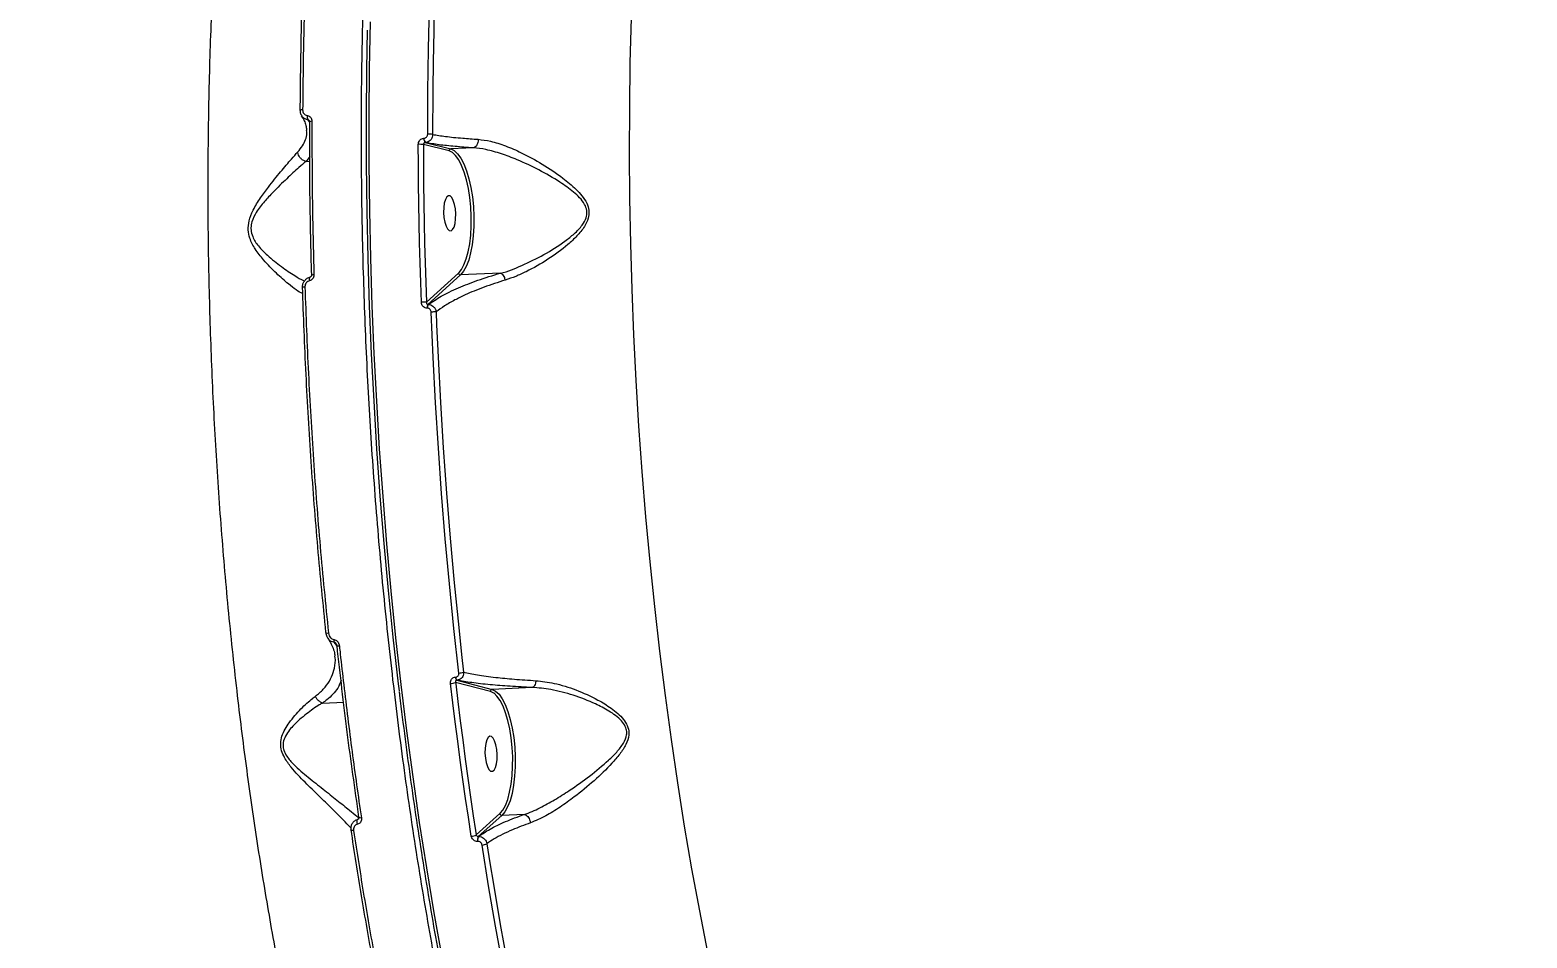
# Model space of a CAD drawing. Header units: millimetres. Extents: x -7151 to 6134, y -5040 to 5562.
# Drawn here: x -2385.9 to -2003.1, y 44.5 to 276.5 of the extents above; entities that cross this region are included whole.
import ezdxf

# ---------------------------------------------------------------- set-up
doc = ezdxf.new("R2010")
doc.units = ezdxf.units.MM
for name, color, linetype in [('DIKOM_ОБЪЕКТ', 7, 'Continuous'), ('DIKOM_РАЗМЕР_ЗОНА', 7, 'Continuous'), ('DIKOM_РАЗМЕР_ОБЪЕКТА', 7, 'Continuous')]:
    doc.layers.add(name, color=color, linetype=linetype)
doc.styles.add('style1', font='arial.ttf', dxfattribs={"width": 0.8})
doc.dimstyles.new('1-50', dxfattribs={"dimtxt": 300, "dimasz": 200, "dimexe": 100, "dimexo": 0, "dimgap": 100, "dimtad": 1, "dimtxsty": 'style1', "dimcen": 200, "dimclrd": 7, "dimclre": 7, "dimclrt": 7, "dimadec": 1, "dimazin": 2, "dimtfac": 1, "dimtmove": 0, "dimatfit": 2, "dimfxl": 0, "dimlwd": 25, "dimlwe": 18, "dimarcsym": 0})

# ---------------------------------------------------------------- blocks, each defined once
blk = doc.blocks.new('*D0')
at = {"layer": 'Defpoints', "color": 0, "transparency": 16777216}
for p in [(4133.55, 168.74), (-4567.47, -1241.13), (4133.55, -4153.12)]:
    blk.add_point(p, dxfattribs=at)
at = {"layer": 'DIKOM_РАЗМЕР_ОБЪЕКТА', "color": 7, "lineweight": 18, "transparency": 16777216}
for p, q in [((4133.55, 168.74), (4133.55, -4253.12)), ((-4567.47, -1241.13), (-4567.47, -4253.12))]:
    blk.add_line(p, q, dxfattribs=at)
at = {"layer": 'DIKOM_РАЗМЕР_ОБЪЕКТА', "color": 7, "lineweight": 25, "transparency": 16777216}
blk.add_line((-4367.47, -4153.12), (3933.55, -4153.12), dxfattribs=at)
at = {"layer": 'DIKOM_РАЗМЕР_ОБЪЕКТА', "color": 7, "transparency": 16777216}
for points in [[(-4367.47, -4119.79), (-4367.47, -4186.45), (-4567.47, -4153.12)], [(3933.55, -4119.79), (3933.55, -4186.45), (4133.55, -4153.12)]]:
    blk.add_solid(points, dxfattribs=at)
at = {"layer": 'DIKOM_РАЗМЕР_ОБЪЕКТА', "color": 7, "transparency": 16777216, "insert": (150.61, -3899.95), "char_height": 300, "attachment_point": 5, "style": 'style1'}
blk.add_mtext('8700', dxfattribs=at)
blk = doc.blocks.new('*D3')
at = {"layer": 'Defpoints', "color": 0, "transparency": 16777216}
for p in [(6133.55, 253.24), (-5802.46, -2467.19), (6133.55, -4939.78)]:
    blk.add_point(p, dxfattribs=at)
at = {"layer": 'DIKOM_РАЗМЕР_ЗОНА', "color": 7, "lineweight": 18, "transparency": 16777216}
for p, q in [((6133.55, 253.24), (6133.55, -5039.78)), ((-5802.46, -2467.19), (-5802.46, -5039.78))]:
    blk.add_line(p, q, dxfattribs=at)
at = {"layer": 'DIKOM_РАЗМЕР_ЗОНА', "color": 7, "lineweight": 25, "transparency": 16777216}
blk.add_line((-5602.46, -4939.78), (5933.55, -4939.78), dxfattribs=at)
at = {"layer": 'DIKOM_РАЗМЕР_ЗОНА', "color": 7, "transparency": 16777216}
for points in [[(-5602.46, -4906.44), (-5602.46, -4973.11), (-5802.46, -4939.78)], [(5933.55, -4906.44), (5933.55, -4973.11), (6133.55, -4939.78)]]:
    blk.add_solid(points, dxfattribs=at)
at = {"layer": 'DIKOM_РАЗМЕР_ЗОНА', "color": 7, "transparency": 16777216, "insert": (186.61, -4686.61), "char_height": 300, "attachment_point": 5, "style": 'style1'}
blk.add_mtext('11950', dxfattribs=at)

msp = doc.modelspace()

# ---------------------------------------------------------------- linework, layer by layer
at = {"layer": 'DIKOM_ОБЪЕКТ', "color": 7, "linetype": 'Continuous', "lineweight": 15}
for p, q in [((-2314.418, 253.067), (-2314.85, 253.624)), ((-2314.352, 252.983), (-2314.388, 253.029)), ((-2285.171, 248.847), (-2285.119, 248.849)), ((-2278.713, 245.608), (-2285.29, 247.22)), ((-2284.76, 247.739), (-2284.812, 247.736)), ((-2284.812, 247.736), (-2278.25, 246.128)), ((-2272.514, 246.398), (-2278.25, 246.128)), ((-2314.309, 244.176), (-2315.288, 242.951)), ((-2315.288, 242.951), (-2314.303, 242.997)), ((-2284.502, 206.965), (-2276.324, 214.397)), ((-2276.324, 214.397), (-2276.12, 214.598)), ((-2265.572, 214.421), (-2275.785, 213.941)), ((-2275.785, 213.941), (-2284.114, 206.372)), ((-2284.245, 205.431), (-2284.319, 205.427)), ((-2284.114, 206.372), (-2284.039, 206.376)), ((-2282.032, 204.483), (-2281.899, 201.15)), ((-2307.436, 119.294), (-2308.067, 120.102)), ((-2275.5, 117), (-2274.986, 112.48)), ((-2277.103, 111.191), (-2277.028, 111.194)), ((-2268.141, 107.541), (-2277.065, 109.847)), ((-2277.065, 109.847), (-2277.021, 109.475)), ((-2276.69, 110.412), (-2276.765, 110.409)), ((-2276.765, 110.409), (-2267.677, 108.061)), ((-2257.464, 108.541), (-2267.677, 108.061)), ((-2311.061, 104.585), (-2305.657, 104.839)), ((-2302.009, 74.907), (-2301.951, 74.908)), ((-2271.791, 70.936), (-2265.75, 76.329)), ((-2265.212, 75.873), (-2271.239, 70.492)), ((-2265.75, 76.329), (-2265.544, 76.532)), ((-2259.477, 76.143), (-2265.212, 75.873)), ((-2271.955, 72.016), (-2271.791, 70.936)), ((-2271.364, 69.224), (-2271.415, 69.221)), ((-2271.239, 70.492), (-2271.187, 70.494)), ((-2269.047, 68.65), (-2268.266, 63.717))]:
    msp.add_line(p, q, dxfattribs=at)
at = {"layer": 'DIKOM_ОБЪЕКТ', "color": 7, "linetype": 'Continuous', "lineweight": 15, "flags": 128}
for points in [[(-2284.177, 249.891), (-2284.136, 260.805), (-2283.994, 271.678), (-2283.752, 282.501), (-2283.41, 293.269), (-2282.969, 303.972), (-2282.427, 314.605), (-2281.787, 325.159), (-2281.049, 335.627)], [(-2280.17, 330.295), (-2280.536, 324.928), (-2281.175, 314.397), (-2281.714, 303.788), (-2282.155, 293.108), (-2282.496, 282.365), (-2282.737, 271.565), (-2282.78, 268.975)], [(-2232.19, 279.544), (-2232.466, 268.109), (-2232.619, 256.614), (-2232.648, 245.067), (-2232.555, 233.481), (-2232.338, 221.867), (-2231.999, 210.234), (-2231.537, 198.594), (-2230.953, 186.957), (-2230.248, 175.335), (-2229.421, 163.738), (-2228.474, 152.178), (-2227.408, 140.663), (-2226.223, 129.207), (-2224.922, 117.818), (-2223.505, 106.509), (-2221.972, 95.288), (-2220.327, 84.168), (-2218.57, 73.157), (-2216.703, 62.266), (-2214.728, 51.506), (-2212.646, 40.887)], [(-2291.428, 107.68), (-2291.642, 109.483), (-2292.979, 121.381), (-2294.2, 133.346), (-2295.304, 145.366), (-2296.289, 157.433), (-2297.155, 169.535), (-2297.9, 181.662), (-2298.525, 193.805), (-2299.029, 205.954), (-2299.411, 218.097), (-2299.672, 230.224), (-2299.81, 242.327), (-2299.826, 254.393), (-2299.719, 266.414), (-2299.535, 276.474)], [(-2298.898, 278.61), (-2299.127, 266.616), (-2299.234, 254.567), (-2299.218, 242.472), (-2299.08, 230.341), (-2298.819, 218.184), (-2298.436, 206.012), (-2297.931, 193.835), (-2297.304, 181.663), (-2296.557, 169.506), (-2295.689, 157.375), (-2294.702, 145.28), (-2293.596, 133.231), (-2292.372, 121.238), (-2291.031, 109.311), (-2289.574, 97.461), (-2288.003, 85.697), (-2286.319, 74.029), (-2284.523, 62.467), (-2282.618, 51.021), (-2280.603, 39.701)], [(-2282.78, 268.975), (-2282.879, 260.716), (-2282.921, 249.826)], [(-2316.76, 255.943), (-2316.797, 255.969), (-2316.803, 255.985)], [(-2314.353, 253.014), (-2314.402, 253.04), (-2314.415, 253.061)], [(-2285.784, 206.936), (-2285.957, 211.991), (-2286.108, 217.044), (-2286.239, 222.095), (-2286.348, 227.143), (-2286.436, 232.187), (-2286.503, 237.226), (-2286.55, 242.26), (-2286.574, 247.287)], [(-2285.29, 247.22), (-2285.265, 242.204), (-2285.219, 237.183), (-2285.152, 232.155), (-2285.064, 227.124), (-2284.955, 222.088), (-2284.825, 217.049), (-2284.674, 212.008), (-2284.502, 206.965)], [(-2277.774, 245.132), (-2277.866, 245.199), (-2278.713, 245.608)], [(-2278.25, 246.128), (-2277.377, 245.706), (-2276.52, 244.91), (-2275.7, 243.759), (-2274.936, 242.28), (-2274.245, 240.506), (-2273.644, 238.48), (-2273.148, 236.25), (-2272.767, 233.866), (-2272.51, 231.385), (-2272.384, 228.865), (-2272.391, 226.365), (-2272.532, 223.944), (-2272.802, 221.657), (-2273.196, 219.558), (-2273.704, 217.697), (-2274.315, 216.117), (-2275.014, 214.855), (-2275.785, 213.941)], [(-2276.12, 214.598), (-2275.576, 215.283), (-2274.899, 216.507), (-2274.306, 218.039), (-2273.813, 219.844), (-2273.431, 221.879), (-2273.169, 224.096), (-2273.033, 226.444), (-2273.026, 228.868), (-2273.148, 231.312), (-2273.397, 233.717), (-2273.767, 236.029), (-2274.248, 238.192), (-2274.83, 240.156), (-2275.5, 241.876), (-2276.241, 243.311), (-2277.036, 244.427), (-2277.774, 245.132)], [(-2278.9, 234.164), (-2279.315, 233.854), (-2279.668, 233.207), (-2279.932, 232.275), (-2280.084, 231.134), (-2280.112, 229.876), (-2280.015, 228.603), (-2279.799, 227.419), (-2279.483, 226.418), (-2279.092, 225.682), (-2278.658, 225.272), (-2278.215, 225.219), (-2277.801, 225.528), (-2277.447, 226.175), (-2277.184, 227.107), (-2277.031, 228.248), (-2277.003, 229.506), (-2277.101, 230.779), (-2277.316, 231.964), (-2277.632, 232.965), (-2278.023, 233.7), (-2278.458, 234.111), (-2278.9, 234.164)], [(-2316.181, 210.811), (-2316.218, 210.817), (-2316.22, 210.825), (-2316.186, 210.834), (-2316.119, 210.843), (-2316.02, 210.853), (-2315.893, 210.863), (-2315.743, 210.872), (-2315.574, 210.881)], [(-2314.26, 213.379), (-2314.28, 213.374), (-2314.339, 213.329), (-2314.387, 213.247), (-2314.422, 213.13), (-2314.443, 212.984), (-2314.448, 212.814), (-2314.437, 212.627), (-2314.411, 212.431)], [(-2276.225, 112.241), (-2277.485, 123.622), (-2278.639, 135.062), (-2279.686, 146.552), (-2280.624, 158.084), (-2281.455, 169.648), (-2282.175, 181.236), (-2282.786, 192.839), (-2283.286, 204.448)], [(-2281.899, 201.15), (-2281.532, 192.9), (-2280.923, 181.323), (-2280.204, 169.761), (-2279.376, 158.222), (-2278.439, 146.716), (-2277.395, 135.251), (-2276.243, 123.836), (-2275.5, 117)], [(-2310.186, 122.602), (-2310.219, 122.569), (-2310.222, 122.553)], [(-2306.752, 119.099), (-2306.928, 119.094), (-2307.085, 119.097), (-2307.217, 119.107), (-2307.317, 119.124), (-2307.384, 119.147), (-2307.414, 119.176), (-2307.415, 119.182)], [(-2273.043, 70.583), (-2273.772, 75.4), (-2274.481, 80.235), (-2275.172, 85.087), (-2275.843, 89.956), (-2276.494, 94.841), (-2277.126, 99.742), (-2277.738, 104.657), (-2278.329, 109.586)], [(-2277.021, 109.475), (-2276.474, 104.929), (-2275.864, 100.026), (-2275.233, 95.137), (-2274.584, 90.263), (-2273.914, 85.406), (-2273.226, 80.565), (-2272.518, 75.742), (-2271.955, 72.016)], [(-2267.201, 107.064), (-2267.294, 107.132), (-2268.141, 107.541)], [(-2267.677, 108.061), (-2266.804, 107.639), (-2265.947, 106.843), (-2265.127, 105.692), (-2264.363, 104.212), (-2263.672, 102.439), (-2263.072, 100.413), (-2262.575, 98.182), (-2262.194, 95.798), (-2261.937, 93.318), (-2261.811, 90.798), (-2261.818, 88.298), (-2261.959, 85.876), (-2262.229, 83.589), (-2262.623, 81.491), (-2263.131, 79.63), (-2263.742, 78.05), (-2264.441, 76.788), (-2265.212, 75.873)], [(-2265.544, 76.532), (-2265.003, 77.217), (-2264.325, 78.441), (-2263.733, 79.973), (-2263.24, 81.777), (-2262.858, 83.812), (-2262.596, 86.03), (-2262.46, 88.378), (-2262.453, 90.802), (-2262.575, 93.245), (-2262.824, 95.651), (-2263.194, 97.962), (-2263.675, 100.125), (-2264.258, 102.089), (-2264.927, 103.809), (-2265.668, 105.244), (-2266.463, 106.36), (-2267.201, 107.064)], [(-2268.327, 96.096), (-2268.742, 95.787), (-2269.095, 95.14), (-2269.359, 94.208), (-2269.511, 93.067), (-2269.539, 91.809), (-2269.442, 90.536), (-2269.227, 89.351), (-2268.91, 88.35), (-2268.519, 87.615), (-2268.085, 87.204), (-2267.643, 87.151), (-2267.228, 87.461), (-2266.874, 88.108), (-2266.611, 89.04), (-2266.459, 90.181), (-2266.43, 91.439), (-2266.528, 92.712), (-2266.743, 93.896), (-2267.059, 94.897), (-2267.45, 95.633), (-2267.885, 96.043), (-2268.327, 96.096)], [(-2302.118, 73.63), (-2302.177, 73.864), (-2302.214, 74.102), (-2302.227, 74.329), (-2302.215, 74.534), (-2302.178, 74.702), (-2302.12, 74.825), (-2302.042, 74.895), (-2302.009, 74.907)], [(-2301.811, 75.364), (-2301.804, 75.408), (-2301.76, 75.465)], [(-2301.138, 75.214), (-2301.315, 75.211), (-2301.473, 75.219), (-2301.606, 75.239), (-2301.709, 75.269), (-2301.777, 75.308), (-2301.809, 75.355), (-2301.811, 75.364)], [(-2303.127, 71.996), (-2303.296, 71.993), (-2303.448, 72.001), (-2303.578, 72.019), (-2303.681, 72.047), (-2303.754, 72.083), (-2303.794, 72.128), (-2303.8, 72.178), (-2303.771, 72.232)], [(-2254.449, -11.741), (-2256.721, -2.176), (-2258.913, 7.53), (-2261.021, 17.368), (-2263.045, 27.333), (-2264.984, 37.417), (-2266.836, 47.613), (-2268.599, 57.915), (-2270.273, 68.314)], [(-2268.266, 63.717), (-2267.376, 58.274), (-2265.617, 47.995), (-2263.77, 37.821), (-2261.835, 27.759), (-2259.815, 17.817), (-2257.835, 8.562)]]:
    msp.add_lwpolyline(points, dxfattribs=at)
at = {"layer": 'DIKOM_ОБЪЕКТ', "color": 7, "linetype": 'Continuous', "lineweight": 15}
for centre, radius, start, end in [((-2316.262, 254.959), 1.16, 84.78296, 117.82218), ((-2313.382, 254.324), 1.627, 167.91152, 205.51044), ((-2313.878, 252.025), 1.167, 84.51373, 117.37908), ((-2283.898, 248.645), 1.289, 170.98087, 224.81579), ((-2283.846, 248.647), 1.289, 170.98087, 224.81579), ((-2283.815, 244.684), 5.219, 80.13113, 93.97598), ((-2286.195, 242.228), 5.074, 79.7229, 94.28766), ((-2275.795, 214.475), 0.535, 188.44808, 271.08275), ((-2313.28, 210.95), 3.025, 89.47177, 101.86721), ((-2284.686, 186.652), 20.314, 89.47943, 93.09871), ((-2282.923, 205.618), 1.41, 147.67094, 187.78893), ((-2282.852, 205.623), 1.406, 147.60893, 187.85132), ((-2281.886, 177.247), 27.237, 90.30518, 92.94556), ((-2309.77, 123.551), 1.095, 245.62509, 281.04663), ((-2306.758, 120.698), 1.439, 174.86522, 204.47152), ((-2276.144, 111.141), 0.96, 177.01231, 229.68136), ((-2276.069, 111.144), 0.96, 177.01231, 229.68136), ((-2276.282, 115.862), 3.622, 270.8925, 290.95372), ((-2278.348, 112.873), 3.287, 270.32145, 292.97172), ((-2267.636, 107.557), 0.505, 94.66302, 181.8081), ((-2273.026, 72.917), 2.334, 269.57975, 301.95107), ((-2269.739, 69.637), 1.727, 150.31378, 193.91785), ((-2269.687, 69.638), 1.727, 150.29603, 193.8934), ((-2270.284, 70.758), 2.444, 270.25365, 300.40125)]:
    msp.add_arc(centre, radius, start, end, dxfattribs=at)
for points, knots in [([(-2244.072, -100.375), (-2245.322, -97.147), (-2248.691, -88.452), (-2253.946, -73.541), (-2259.745, -55.484), (-2265.276, -36.45), (-2270.509, -16.481), (-2275.419, 4.38), (-2279.899, 25.673), (-2283.942, 47.313), (-2287.554, 69.213), (-2290.791, 91.728), (-2293.629, 114.806), (-2296.046, 138.379), (-2297.988, 161.928), (-2299.462, 185.372), (-2300.481, 208.635), (-2301.062, 232.096), (-2301.183, 255.681), (-2300.834, 279.308), (-2300.021, 302.458), (-2298.759, 325.063), (-2297.071, 347.066), (-2294.929, 368.828), (-2292.32, 390.26), (-2289.244, 411.278), (-2285.768, 431.42), (-2281.912, 450.636), (-2277.707, 468.9), (-2273.083, 486.509), (-2268.039, 503.372), (-2262.583, 519.411), (-2257.078, 533.643), (-2251.598, 546.2), (-2246.206, 557.236), (-2240.582, 567.477), (-2234.742, 576.882), (-2228.745, 585.354), (-2222.625, 592.856), (-2217.058, 598.774), (-2213.482, 601.967), (-2212.025, 603.267)], [0, 0, 0, 0, 0.01565217, 0.04216818, 0.0687043, 0.09522033, 0.12250635, 0.14981455, 0.17710072, 0.20361656, 0.23015287, 0.25666872, 0.28395485, 0.31126311, 0.33854917, 0.36506506, 0.39160135, 0.41811723, 0.44540327, 0.47271161, 0.49999766, 0.52651351, 0.55304981, 0.57956564, 0.60685174, 0.63416006, 0.66144602, 0.68796205, 0.71449824, 0.74101391, 0.7683, 0.79560846, 0.82289432, 0.8459724, 0.86907749, 0.89218274, 0.91550668, 0.93883092, 0.96156416, 0.98434866, 1, 1, 1, 1]), ([(-2305.863, -33.201), (-2307.273, -28.108), (-2310.094, -17.914), (-2314.034, -1.964), (-2317.745, 14.418), (-2321.247, 31.468), (-2324.519, 49.163), (-2327.541, 67.482), (-2330.263, 86.133), (-2332.755, 105.694), (-2334.967, 126.174), (-2336.855, 147.549), (-2338.349, 169.11), (-2339.438, 190.755), (-2340.119, 212.381), (-2340.381, 233.898), (-2340.221, 255.267), (-2339.644, 276.456), (-2338.656, 297.424), (-2337.263, 318.072), (-2335.468, 338.304), (-2333.276, 358.037), (-2330.681, 377.228), (-2327.699, 395.857), (-2324.337, 413.886), (-2320.614, 431.232), (-2316.544, 447.813), (-2312.054, 463.862), (-2307.13, 479.278), (-2301.772, 493.979), (-2296.081, 507.655), (-2290.065, 520.213), (-2283.772, 531.727), (-2279.354, 538.393), (-2277.146, 541.725)], [0, 0, 0, 0, 0.0277666, 0.0555663, 0.0833659, 0.1111325, 0.1400375, 0.1689801, 0.1979228, 0.2268278, 0.2586375, 0.2905482, 0.3225102, 0.3544718, 0.386382, 0.4181914, 0.4498954, 0.4817, 0.5135556, 0.545411, 0.5772152, 0.6089191, 0.6405475, 0.6722758, 0.7040552, 0.7358343, 0.7675625, 0.7991908, 0.8325939, 0.8660263, 0.8994294, 0.932943, 0.9664865, 1, 1, 1, 1]), ([(-2316.76, 255.943), (-2316.685, 262.704), (-2316.536, 276.228), (-2315.872, 296.357), (-2314.874, 316.32), (-2313.751, 332.88), (-2312.918, 342.698), (-2312.634, 346.034)], [0, 0, 0, 0, 0.2203109, 0.4406217, 0.6630841, 0.8855455, 1, 1, 1, 1]), ([(-2312.027, 346.41), (-2312.31, 343.067), (-2313.139, 333.289), (-2314.257, 316.821), (-2315.258, 296.881), (-2315.93, 276.643), (-2316.081, 262.957), (-2316.156, 256.115)], [0, 0, 0, 0, 0.1144548, 0.3347649, 0.5550762, 0.7775379, 1, 1, 1, 1]), ([(-2316.791, 255.985), (-2316.794, 255.931), (-2316.819, 255.57), (-2316.698, 255.046), (-2316.435, 254.682), (-2316.35, 254.563)], [0, 0, 0, 0, 0.1072285, 0.7092269, 1, 1, 1, 1]), ([(-2316.492, 254.553), (-2316.403, 254.431), (-2316.008, 253.889), (-2315.591, 252.982), (-2315.208, 251.842), (-2315.17, 251.149), (-2315.151, 250.796)], [0, 0, 0, 0, 0.085582, 0.3813056, 0.6849294, 1, 1, 1, 1]), ([(-2314.85, 253.624), (-2314.887, 253.628), (-2315.179, 253.664), (-2315.699, 253.863), (-2316.187, 254.212), (-2316.331, 254.505), (-2316.357, 254.558)], [0, 0, 0, 0, 0.0592501, 0.4740036, 0.9044211, 1, 1, 1, 1]), ([(-2316.156, 256.115), (-2316.141, 255.938), (-2316.111, 255.586), (-2315.861, 255.13), (-2315.493, 254.805), (-2315.17, 254.689), (-2314.995, 254.668), (-2314.973, 254.665)], [0, 0, 0, 0, 0.2478487, 0.4958413, 0.7363502, 0.9668871, 1, 1, 1, 1]), ([(-2314.973, 254.665), (-2314.953, 254.663), (-2314.776, 254.642), (-2314.447, 254.523), (-2314.071, 254.191), (-2313.814, 253.725), (-2313.782, 253.366), (-2313.766, 253.186)], [0, 0, 0, 0, 0.0299179, 0.2617298, 0.503902, 0.7519755, 1, 1, 1, 1]), ([(-2314.524, 253.418), (-2314.524, 253.419), (-2314.562, 253.474), (-2314.651, 253.551), (-2314.763, 253.605), (-2314.825, 253.62), (-2314.843, 253.623), (-2314.85, 253.624)], [0, 0, 0, 0, 0.0063304, 0.5043322, 0.8551927, 0.9444455, 1, 1, 1, 1]), ([(-2314.529, 253.415), (-2314.519, 253.405), (-2314.479, 253.367), (-2314.427, 253.241), (-2314.42, 253.116), (-2314.417, 253.059)], [0, 0, 0, 0, 0.15076495, 0.61172425, 1, 1, 1, 1]), ([(-2313.841, 213.896), (-2314.006, 220.427), (-2314.336, 233.504), (-2314.347, 246.506), (-2314.353, 253.014)], [0, 0, 0, 0, 0.49945, 1, 1, 1, 1]), ([(-2313.766, 253.186), (-2313.768, 252.526), (-2313.777, 249.223), (-2313.761, 241.054), (-2313.631, 228.648), (-2313.379, 218.868), (-2313.252, 213.975)], [0, 0, 0, 0, 0.0507679, 0.2538476, 0.6266954, 1, 1, 1, 1]), ([(-2317.394, 245.347), (-2316.953, 245.872), (-2316.1, 246.888), (-2315.395, 248.507), (-2314.994, 249.797), (-2315.102, 250.584), (-2315.133, 250.803)], [0, 0, 0, 0, 0.30877005, 0.59666071, 0.88722213, 1, 1, 1, 1]), ([(-2286.574, 247.287), (-2286.559, 247.456), (-2286.529, 247.793), (-2286.288, 248.252), (-2285.931, 248.607), (-2285.535, 248.804), (-2285.274, 248.835), (-2285.171, 248.847)], [0, 0, 0, 0, 0.2150452, 0.4299309, 0.6447949, 0.8593115, 1, 1, 1, 1]), ([(-2285.119, 248.849), (-2285.049, 248.857), (-2284.873, 248.878), (-2284.608, 249.011), (-2284.37, 249.248), (-2284.208, 249.554), (-2284.188, 249.779), (-2284.177, 249.891)], [0, 0, 0, 0, 0.14226507, 0.3572407, 0.57152813, 0.78571244, 1, 1, 1, 1]), ([(-2282.921, 249.826), (-2282.94, 249.602), (-2282.977, 249.153), (-2283.291, 248.54), (-2283.757, 248.065), (-2284.277, 247.798), (-2284.623, 247.756), (-2284.76, 247.739)], [0, 0, 0, 0, 0.2142531, 0.4283422, 0.6426871, 0.8575906, 1, 1, 1, 1]), ([(-2282.921, 249.826), (-2281.883, 249.652), (-2279.779, 249.299), (-2275.734, 248.887), (-2272.634, 248.678), (-2271.294, 248.588)], [0, 0, 0, 0, 0.3558716, 0.7214741, 1, 1, 1, 1]), ([(-2316.114, 209.18), (-2316.148, 209.189), (-2316.584, 209.307), (-2317.772, 210.069), (-2319.958, 211.736), (-2322.828, 214.233), (-2325.803, 217.273), (-2328.211, 220.298), (-2329.62, 222.91), (-2330.155, 225.449), (-2329.892, 227.996), (-2328.735, 230.805), (-2326.972, 233.661), (-2324.5, 236.938), (-2321.733, 240.365), (-2319.154, 243.38), (-2317.908, 244.773), (-2317.394, 245.347)], [0, 0, 0, 0, 0.00623159, 0.08199993, 0.15789122, 0.25819888, 0.3585044, 0.42489599, 0.4793278, 0.51446751, 0.55209427, 0.60084661, 0.66397785, 0.72735165, 0.82837018, 0.92926547, 1, 1, 1, 1]), ([(-2315.297, 242.951), (-2315.558, 243.038), (-2316.08, 243.212), (-2316.739, 243.77), (-2317.195, 244.457), (-2317.361, 245.012), (-2317.39, 245.3), (-2317.394, 245.347)], [0, 0, 0, 0, 0.2440301, 0.4880313, 0.7320183, 0.9570944, 1, 1, 1, 1]), ([(-2284.812, 247.736), (-2284.847, 247.732), (-2284.934, 247.722), (-2285.067, 247.657), (-2285.188, 247.539), (-2285.272, 247.388), (-2285.284, 247.276), (-2285.29, 247.22)], [0, 0, 0, 0, 0.1406371, 0.3551173, 0.5698186, 0.7849342, 1, 1, 1, 1]), ([(-2272.514, 246.398), (-2274.116, 246.51), (-2277.356, 246.738), (-2281.564, 247.188), (-2283.659, 247.549), (-2284.76, 247.739)], [0, 0, 0, 0, 0.3165526, 0.6406608, 1, 1, 1, 1]), ([(-2278.713, 245.608), (-2278.713, 245.627), (-2278.713, 245.664), (-2278.698, 245.755), (-2278.653, 245.881), (-2278.547, 246.012), (-2278.408, 246.104), (-2278.302, 246.12), (-2278.25, 246.128)], [0, 0, 0, 0, 0.0701672, 0.1413962, 0.3560123, 0.5707484, 0.7853472, 1, 1, 1, 1]), ([(-2272.509, 246.398), (-2272.51, 246.398), (-2272.511, 246.398), (-2272.513, 246.398), (-2272.514, 246.398)], [0, 0, 0, 0, 0.55663957, 1, 1, 1, 1]), ([(-2271.294, 248.588), (-2271.293, 248.548), (-2271.291, 248.391), (-2271.32, 248.009), (-2271.448, 247.46), (-2271.724, 246.916), (-2272.091, 246.522), (-2272.369, 246.439), (-2272.509, 246.398)], [0, 0, 0, 0, 0.03808964, 0.14919064, 0.36186912, 0.57459286, 0.78723688, 1, 1, 1, 1]), ([(-2265.57, 214.421), (-2265.57, 214.421), (-2263.644, 214.762), (-2260.069, 216.347), (-2254.403, 218.992), (-2249.966, 221.863), (-2246.686, 224.413), (-2244.784, 226.38), (-2243.614, 228.321), (-2243.421, 229.673), (-2243.55, 230.833), (-2244.062, 232.134), (-2245.294, 233.689), (-2247.412, 235.596), (-2250.866, 238.033), (-2255.713, 240.828), (-2260.789, 243.205), (-2265.335, 244.941), (-2269.142, 245.987), (-2271.431, 246.339), (-2272.508, 246.398), (-2272.509, 246.398)], [0, 0, 0, 0, 0.0000237, 0.0957103, 0.1952063, 0.2947409, 0.3415739, 0.3881745, 0.4214355, 0.4450724, 0.4499541, 0.4759183, 0.5089463, 0.5422117, 0.6089719, 0.7053309, 0.8016161, 0.8712985, 0.9408773, 0.9999651, 1, 1, 1, 1]), ([(-2271.294, 248.588), (-2270.242, 248.456), (-2267.983, 248.173), (-2264.24, 246.95), (-2259.797, 245.02), (-2254.825, 242.288), (-2250.098, 239.129), (-2246.734, 236.35), (-2244.704, 234.173), (-2243.504, 232.411), (-2243.028, 230.965), (-2242.9, 229.667), (-2243.075, 228.181), (-2244.158, 226.021), (-2246.008, 223.816), (-2249.109, 220.946), (-2253.461, 217.778), (-2258.014, 215.184), (-2261.689, 213.516), (-2263.473, 212.915), (-2264.369, 212.613)], [0, 0, 0, 0, 0.0590552, 0.1267718, 0.1965315, 0.2899968, 0.3861933, 0.4527702, 0.4864344, 0.5209097, 0.5489156, 0.5542526, 0.5800488, 0.6152121, 0.6617387, 0.7094968, 0.8061399, 0.905606, 0.9525533, 1, 1, 1, 1]), ([(-2315.297, 242.951), (-2315.298, 242.951), (-2315.858, 242.466), (-2317.356, 241.189), (-2320.192, 238.553), (-2323.254, 235.587), (-2325.944, 232.692), (-2327.876, 230.253), (-2329.098, 227.915), (-2329.374, 226.327), (-2329.345, 225.027), (-2329.019, 223.782), (-2328.286, 222.435), (-2327.056, 220.767), (-2324.766, 218.509), (-2321.508, 215.942), (-2318.43, 213.89), (-2316.474, 212.7), (-2315.775, 212.416), (-2315.683, 212.379)], [0, 0, 0, 0, 0.0000662, 0.07777905, 0.18751425, 0.30029949, 0.36770748, 0.43630672, 0.48593132, 0.51436348, 0.52276588, 0.55724997, 0.58492773, 0.61340101, 0.6844993, 0.7933362, 0.90490127, 0.98744503, 1, 1, 1, 1]), ([(-2315.288, 242.951), (-2315.289, 242.951), (-2315.292, 242.951), (-2315.295, 242.951), (-2315.297, 242.951), (-2315.297, 242.951)], [0, 0, 0, 0, 0.5040013, 0.9477807, 1, 1, 1, 1]), ([(-2284.039, 206.376), (-2283.002, 207.083), (-2280.902, 208.515), (-2276.54, 210.604), (-2271.466, 212.613), (-2267.553, 213.813), (-2265.572, 214.421)], [0, 0, 0, 0, 0.2516495, 0.5098626, 0.7518735, 1, 1, 1, 1]), ([(-2265.572, 214.421), (-2265.572, 214.421), (-2265.571, 214.421), (-2265.57, 214.421), (-2265.57, 214.421), (-2265.57, 214.421)], [0, 0, 0, 0, 0.4257954, 0.9031395, 1, 1, 1, 1]), ([(-2265.57, 214.421), (-2265.454, 214.365), (-2265.222, 214.252), (-2264.872, 213.829), (-2264.607, 213.334), (-2264.449, 212.909), (-2264.39, 212.689), (-2264.369, 212.613)], [0, 0, 0, 0, 0.2488052, 0.4976271, 0.7464117, 0.9126785, 1, 1, 1, 1]), ([(-2316.181, 210.811), (-2316.181, 210.874), (-2316.182, 211.218), (-2316.047, 211.844), (-2315.618, 212.576), (-2314.986, 213.14), (-2314.47, 213.299), (-2314.211, 213.379)], [0, 0, 0, 0, 0.0531635, 0.2900145, 0.5268284, 0.7634612, 1, 1, 1, 1]), ([(-2310.186, 122.602), (-2310.908, 129.844), (-2312.352, 144.329), (-2314.025, 166.347), (-2315.362, 188.525), (-2315.908, 203.382), (-2316.181, 210.811)], [0, 0, 0, 0, 0.2485967, 0.4971935, 0.7485968, 1, 1, 1, 1]), ([(-2314.411, 212.431), (-2314.565, 212.383), (-2314.872, 212.286), (-2315.246, 211.945), (-2315.499, 211.504), (-2315.576, 211.126), (-2315.575, 210.919), (-2315.574, 210.881)], [0, 0, 0, 0, 0.2363143, 0.4728903, 0.7098862, 0.9468298, 1, 1, 1, 1]), ([(-2315.574, 210.881), (-2315.303, 203.519), (-2314.762, 188.795), (-2313.433, 166.649), (-2311.755, 144.498), (-2310.292, 129.816), (-2309.56, 122.476)], [0, 0, 0, 0, 0.2485968, 0.4971934, 0.7485965, 1, 1, 1, 1]), ([(-2313.252, 213.975), (-2313.252, 213.936), (-2313.251, 213.729), (-2313.33, 213.353), (-2313.581, 212.914), (-2313.953, 212.575), (-2314.258, 212.479), (-2314.411, 212.431)], [0, 0, 0, 0, 0.0545818, 0.2913571, 0.5277502, 0.7639445, 1, 1, 1, 1]), ([(-2313.907, 213.911), (-2313.906, 213.878), (-2313.902, 213.792), (-2313.945, 213.653), (-2314.025, 213.52), (-2314.135, 213.423), (-2314.215, 213.385), (-2314.258, 213.38), (-2314.26, 213.38)], [0, 0, 0, 0, 0.11838376, 0.31358527, 0.51268785, 0.72162436, 0.98364024, 1, 1, 1, 1]), ([(-2264.369, 212.613), (-2266.209, 212.019), (-2269.936, 210.817), (-2274.12, 209.081), (-2277.416, 207.472), (-2279.971, 206.018), (-2281.342, 204.997), (-2282.032, 204.483)], [0, 0, 0, 0, 0.2398811, 0.4858689, 0.6394203, 0.8185496, 1, 1, 1, 1]), ([(-2284.319, 205.427), (-2284.401, 205.428), (-2284.643, 205.431), (-2285.04, 205.576), (-2285.435, 205.913), (-2285.714, 206.387), (-2285.761, 206.753), (-2285.784, 206.936)], [0, 0, 0, 0, 0.1082566, 0.3204176, 0.5431123, 0.7715532, 1, 1, 1, 1]), ([(-2284.502, 206.965), (-2284.506, 206.894), (-2284.514, 206.756), (-2284.455, 206.572), (-2284.356, 206.445), (-2284.257, 206.393), (-2284.181, 206.374), (-2284.141, 206.373), (-2284.114, 206.372)], [0, 0, 0, 0, 0.25539744, 0.4989854, 0.71703875, 0.86196322, 0.90732413, 1, 1, 1, 1]), ([(-2283.286, 204.448), (-2283.301, 204.568), (-2283.332, 204.807), (-2283.515, 205.117), (-2283.772, 205.335), (-2284.031, 205.428), (-2284.19, 205.43), (-2284.245, 205.431)], [0, 0, 0, 0, 0.22881993, 0.45790627, 0.67863735, 0.88831197, 1, 1, 1, 1]), ([(-2284.039, 206.376), (-2283.93, 206.374), (-2283.617, 206.367), (-2283.097, 206.184), (-2282.565, 205.767), (-2282.166, 205.174), (-2282.076, 204.712), (-2282.032, 204.483)], [0, 0, 0, 0, 0.1131787, 0.3259017, 0.5480052, 0.7754229, 1, 1, 1, 1]), ([(-2310.209, 122.554), (-2310.204, 122.481), (-2310.178, 122.071), (-2310.019, 121.557), (-2309.749, 121.217), (-2309.691, 121.143)], [0, 0, 0, 0, 0.1451624, 0.8159608, 1, 1, 1, 1]), ([(-2309.725, 121.138), (-2309.477, 120.76), (-2308.898, 119.877), (-2308.335, 118.548), (-2307.984, 117.417), (-2307.942, 116.792), (-2307.93, 116.607)], [0, 0, 0, 0, 0.2340508, 0.5463755, 0.8664836, 1, 1, 1, 1]), ([(-2308.067, 120.102), (-2308.113, 120.108), (-2308.38, 120.139), (-2308.87, 120.312), (-2309.401, 120.676), (-2309.612, 121.027), (-2309.693, 121.16)], [0, 0, 0, 0, 0.0688022, 0.406046, 0.7746032, 1, 1, 1, 1]), ([(-2309.56, 122.476), (-2309.51, 122.225), (-2309.423, 121.786), (-2309.073, 121.272), (-2308.687, 120.962), (-2308.379, 120.85), (-2308.218, 120.831), (-2308.191, 120.827)], [0, 0, 0, 0, 0.3277628, 0.5739303, 0.7796568, 0.9628661, 1, 1, 1, 1]), ([(-2308.191, 120.827), (-2308.157, 120.823), (-2307.985, 120.802), (-2307.658, 120.675), (-2307.253, 120.341), (-2306.893, 119.802), (-2306.802, 119.349), (-2306.752, 119.099)], [0, 0, 0, 0, 0.0441916, 0.2245621, 0.4337855, 0.6875333, 1, 1, 1, 1]), ([(-2307.672, 119.818), (-2307.682, 119.833), (-2307.733, 119.907), (-2307.837, 119.999), (-2307.958, 120.07), (-2308.025, 120.094), (-2308.055, 120.1), (-2308.067, 120.102)], [0, 0, 0, 0, 0.1159623, 0.5946095, 0.8185455, 0.9282168, 1, 1, 1, 1]), ([(-2307.671, 119.82), (-2307.664, 119.813), (-2307.602, 119.747), (-2307.504, 119.556), (-2307.429, 119.342), (-2307.421, 119.207), (-2307.419, 119.182)], [0, 0, 0, 0, 0.0408113, 0.3948904, 0.8895767, 1, 1, 1, 1]), ([(-2301.76, 75.465), (-2302.79, 82.677), (-2304.854, 97.122), (-2306.523, 111.864), (-2307.359, 119.246)], [0, 0, 0, 0, 0.4992725, 1, 1, 1, 1]), ([(-2306.752, 119.099), (-2306.681, 118.446), (-2306.325, 115.177), (-2305.299, 106.17), (-2303.564, 92.134), (-2301.947, 80.857), (-2301.138, 75.214)], [0, 0, 0, 0, 0.0441403, 0.2207133, 0.6100132, 1, 1, 1, 1]), ([(-2312.885, 106.344), (-2312.539, 106.617), (-2311.411, 107.508), (-2309.922, 109.139), (-2308.634, 111.263), (-2307.921, 113.625), (-2307.685, 115.401), (-2307.909, 116.44), (-2307.933, 116.553)], [0, 0, 0, 0, 0.0924783, 0.3018377, 0.5119181, 0.7214794, 0.9695289, 1, 1, 1, 1]), ([(-2278.329, 109.586), (-2278.336, 109.723), (-2278.35, 110.03), (-2278.211, 110.474), (-2277.936, 110.855), (-2277.556, 111.121), (-2277.254, 111.168), (-2277.103, 111.191)], [0, 0, 0, 0, 0.1741968, 0.3896349, 0.5958545, 0.7979526, 1, 1, 1, 1]), ([(-2277.028, 111.194), (-2276.929, 111.209), (-2276.729, 111.239), (-2276.48, 111.414), (-2276.301, 111.664), (-2276.212, 111.953), (-2276.221, 112.152), (-2276.225, 112.241)], [0, 0, 0, 0, 0.2040332, 0.4079701, 0.6134479, 0.8265267, 1, 1, 1, 1]), ([(-2274.986, 112.48), (-2274.989, 112.304), (-2274.996, 111.91), (-2275.209, 111.339), (-2275.59, 110.847), (-2276.1, 110.504), (-2276.494, 110.443), (-2276.69, 110.412)], [0, 0, 0, 0, 0.1700364, 0.3807974, 0.5866683, 0.7931369, 1, 1, 1, 1]), ([(-2274.986, 112.48), (-2273.88, 112.241), (-2271.636, 111.756), (-2267.128, 111.155), (-2262.096, 110.65), (-2258.402, 110.409), (-2256.533, 110.286)], [0, 0, 0, 0, 0.26257055, 0.53266406, 0.76364024, 1, 1, 1, 1]), ([(-2306.315, 110.414), (-2306.555, 109.728), (-2306.986, 108.49), (-2308.363, 106.834), (-2309.687, 105.571), (-2310.692, 104.85), (-2311.061, 104.585)], [0, 0, 0, 0, 0.3254688, 0.5869083, 0.8483266, 1, 1, 1, 1]), ([(-2291.468, 107.517), (-2291.432, 107.2), (-2290.964, 103.132), (-2289.97, 95.379), (-2288.478, 84.273), (-2286.872, 73.261), (-2285.173, 62.34), (-2283.366, 51.534), (-2281.99, 43.655), (-2281.189, 39.419), (-2281.055, 38.708)], [0, 0, 0, 0, 0.0134529, 0.1725218, 0.3315933, 0.4906677, 0.6497433, 0.8088211, 0.9679034, 1, 1, 1, 1]), ([(-2276.765, 110.409), (-2276.807, 110.403), (-2276.857, 110.396), (-2276.943, 110.356), (-2277.026, 110.288), (-2277.089, 110.152), (-2277.103, 110), (-2277.077, 109.895), (-2277.065, 109.847)], [0, 0, 0, 0, 0.1445332, 0.1751443, 0.3622993, 0.5708183, 0.8046292, 1, 1, 1, 1]), ([(-2257.464, 108.541), (-2259.377, 108.637), (-2263.249, 108.832), (-2268.447, 109.253), (-2273.167, 109.772), (-2275.505, 110.197), (-2276.69, 110.412)], [0, 0, 0, 0, 0.2328901, 0.4713079, 0.7319705, 1, 1, 1, 1]), ([(-2259.471, 76.143), (-2259.47, 76.143), (-2258.13, 76.536), (-2255.632, 77.695), (-2251.735, 79.804), (-2247.474, 82.532), (-2242.75, 85.869), (-2238.718, 89.22), (-2235.813, 92.028), (-2234.14, 94.136), (-2233.359, 95.898), (-2233.26, 97.25), (-2233.391, 97.978), (-2233.826, 99.015), (-2234.653, 100.143), (-2236.114, 101.421), (-2238.344, 102.894), (-2241.933, 104.747), (-2246.942, 106.676), (-2252.407, 108.057), (-2255.92, 108.481), (-2257.462, 108.541), (-2257.462, 108.541)], [0, 0, 0, 0, 0.0000359, 0.0757438, 0.1455887, 0.2155262, 0.3145049, 0.4135042, 0.4593766, 0.5050243, 0.5418112, 0.5497338, 0.5702172, 0.5763515, 0.6030684, 0.6349327, 0.6669278, 0.7278407, 0.8238685, 0.9198222, 0.9999835, 1, 1, 1, 1]), ([(-2256.533, 110.286), (-2254.982, 110.109), (-2251.601, 109.721), (-2246.204, 108.011), (-2241.284, 105.805), (-2237.748, 103.661), (-2235.571, 101.967), (-2234.123, 100.506), (-2233.051, 98.832), (-2232.73, 97.405), (-2232.801, 95.763), (-2233.475, 93.833), (-2235.066, 91.471), (-2237.757, 88.343), (-2241.647, 84.647), (-2246.16, 80.926), (-2250.328, 77.944), (-2254.125, 75.567), (-2256.623, 74.519), (-2257.922, 73.974)], [0, 0, 0, 0, 0.0790156, 0.1721789, 0.2680559, 0.3287282, 0.361055, 0.3938961, 0.4223302, 0.4513174, 0.4599425, 0.4989905, 0.544605, 0.5914344, 0.6876189, 0.7865777, 0.8546759, 0.9244463, 1, 1, 1, 1]), ([(-2257.462, 108.541), (-2257.462, 108.541), (-2257.462, 108.541), (-2257.464, 108.541), (-2257.464, 108.541), (-2257.464, 108.541)], [0, 0, 0, 0, 0.3194584, 0.911663, 1, 1, 1, 1]), ([(-2256.533, 110.286), (-2256.542, 110.209), (-2256.567, 109.983), (-2256.66, 109.556), (-2256.85, 109.068), (-2257.137, 108.67), (-2257.354, 108.584), (-2257.462, 108.541)], [0, 0, 0, 0, 0.0873031, 0.2536395, 0.5024268, 0.7512028, 1, 1, 1, 1]), ([(-2303.779, 72.601), (-2303.884, 72.713), (-2304.396, 73.261), (-2305.971, 74.925), (-2308.577, 77.544), (-2311.913, 80.828), (-2315.528, 84.254), (-2318.605, 87.493), (-2320.668, 90.265), (-2321.618, 92.373), (-2321.873, 94.314), (-2321.472, 96.219), (-2320.654, 97.968), (-2319.013, 100.417), (-2316.578, 103.203), (-2314.286, 105.245), (-2313.123, 106.157), (-2312.885, 106.344)], [0, 0, 0, 0, 0.01912019, 0.09325012, 0.19581602, 0.29854508, 0.39826098, 0.49764221, 0.5522208, 0.58649519, 0.62136248, 0.65895679, 0.70163398, 0.74448693, 0.85758531, 0.97081751, 1, 1, 1, 1]), ([(-2311.072, 104.586), (-2311.073, 104.585), (-2311.343, 104.427), (-2312.657, 103.648), (-2315.185, 101.874), (-2317.95, 99.524), (-2319.809, 97.365), (-2320.756, 95.878), (-2321.236, 94.294), (-2321.132, 93.138), (-2320.821, 92.077), (-2320.054, 90.638), (-2318.478, 88.898), (-2316.587, 87.156), (-2314.037, 85.044), (-2310.873, 82.551), (-2307.279, 79.725), (-2304.437, 77.431), (-2302.595, 75.902), (-2301.935, 75.362), (-2301.744, 75.207)], [0, 0, 0, 0, 0.0001046, 0.029524, 0.1423116, 0.2575692, 0.2985775, 0.340345, 0.3747084, 0.4000105, 0.4058002, 0.4370253, 0.4891603, 0.5383711, 0.5876478, 0.6885676, 0.7915292, 0.8967245, 0.9702262, 1, 1, 1, 1]), ([(-2311.072, 104.586), (-2311.319, 104.684), (-2311.813, 104.882), (-2312.43, 105.47), (-2312.751, 105.997), (-2312.867, 106.298), (-2312.885, 106.344)], [0, 0, 0, 0, 0.3157992, 0.6314356, 0.943746, 1, 1, 1, 1]), ([(-2311.061, 104.585), (-2311.062, 104.585), (-2311.065, 104.584), (-2311.069, 104.585), (-2311.072, 104.585), (-2311.072, 104.586)], [0, 0, 0, 0, 0.4191534, 0.7871066, 1, 1, 1, 1]), ([(-2303.771, 72.232), (-2303.779, 72.342), (-2303.806, 72.746), (-2303.677, 73.424), (-2303.276, 74.139), (-2302.69, 74.677), (-2302.199, 74.831), (-2301.951, 74.908)], [0, 0, 0, 0, 0.0903021, 0.3322187, 0.5590458, 0.7776053, 1, 1, 1, 1]), ([(-2302.118, 73.63), (-2302.264, 73.582), (-2302.556, 73.487), (-2302.888, 73.156), (-2303.106, 72.721), (-2303.163, 72.31), (-2303.135, 72.063), (-2303.127, 71.996)], [0, 0, 0, 0, 0.2168933, 0.4333893, 0.6619261, 0.9080496, 1, 1, 1, 1]), ([(-2301.138, 75.214), (-2301.131, 75.149), (-2301.104, 74.911), (-2301.158, 74.514), (-2301.366, 74.091), (-2301.69, 73.769), (-2301.976, 73.676), (-2302.118, 73.63)], [0, 0, 0, 0, 0.091896, 0.3355661, 0.5630466, 0.7814567, 1, 1, 1, 1]), ([(-2301.819, 75.364), (-2301.812, 75.318), (-2301.792, 75.197), (-2301.841, 75.044), (-2301.908, 74.941), (-2301.978, 74.922), (-2302.013, 74.912)], [0, 0, 0, 0, 0.1587948, 0.420602, 0.7044917, 1, 1, 1, 1]), ([(-2271.187, 70.494), (-2270.259, 71.121), (-2268.378, 72.389), (-2264.428, 74.305), (-2261.137, 75.527), (-2259.477, 76.143)], [0, 0, 0, 0, 0.3257305, 0.6596771, 1, 1, 1, 1]), ([(-2257.922, 73.974), (-2259.513, 73.39), (-2262.103, 72.439), (-2265.07, 71.052), (-2267.292, 69.861), (-2268.455, 69.059), (-2269.047, 68.65)], [0, 0, 0, 0, 0.3422159, 0.5572765, 0.7746083, 1, 1, 1, 1]), ([(-2265.75, 76.329), (-2265.747, 76.312), (-2265.741, 76.277), (-2265.714, 76.19), (-2265.65, 76.074), (-2265.525, 75.957), (-2265.373, 75.882), (-2265.266, 75.876), (-2265.212, 75.873)], [0, 0, 0, 0, 0.07017669, 0.1413912, 0.35578308, 0.57037412, 0.78520856, 1, 1, 1, 1]), ([(-2259.477, 76.143), (-2259.475, 76.143), (-2259.473, 76.143), (-2259.472, 76.143), (-2259.471, 76.143)], [0, 0, 0, 0, 0.6179442, 1, 1, 1, 1]), ([(-2259.471, 76.143), (-2259.325, 76.096), (-2259.033, 76.002), (-2258.606, 75.604), (-2258.247, 75.067), (-2258.035, 74.532), (-2257.95, 74.163), (-2257.928, 74.013), (-2257.922, 73.974)], [0, 0, 0, 0, 0.2126681, 0.4253536, 0.6381299, 0.8508252, 0.96192, 1, 1, 1, 1]), ([(-2291.742, 6.659), (-2292.869, 11.933), (-2295.122, 22.48), (-2298.229, 38.751), (-2301.147, 55.308), (-2302.896, 66.591), (-2303.771, 72.232)], [0, 0, 0, 0, 0.24910019, 0.49820109, 0.74909975, 1, 1, 1, 1]), ([(-2303.127, 71.996), (-2302.256, 66.383), (-2300.515, 55.156), (-2297.598, 38.601), (-2294.479, 22.252), (-2292.203, 11.606), (-2291.065, 6.283)], [0, 0, 0, 0, 0.2490995, 0.498199, 0.7490989, 1, 1, 1, 1]), ([(-2271.415, 69.221), (-2271.52, 69.223), (-2271.784, 69.228), (-2272.206, 69.381), (-2272.613, 69.687), (-2272.922, 70.103), (-2273.002, 70.423), (-2273.043, 70.583)], [0, 0, 0, 0, 0.1407946, 0.3553314, 0.5700849, 0.7849667, 1, 1, 1, 1]), ([(-2271.791, 70.936), (-2271.776, 70.884), (-2271.747, 70.78), (-2271.642, 70.643), (-2271.504, 70.544), (-2271.362, 70.494), (-2271.274, 70.492), (-2271.239, 70.492)], [0, 0, 0, 0, 0.2152867, 0.4299863, 0.6450036, 0.8596762, 1, 1, 1, 1]), ([(-2270.273, 68.314), (-2270.3, 68.421), (-2270.354, 68.634), (-2270.56, 68.911), (-2270.832, 69.116), (-2271.115, 69.219), (-2271.293, 69.222), (-2271.364, 69.224)], [0, 0, 0, 0, 0.2142979, 0.4285418, 0.6430576, 0.8576953, 1, 1, 1, 1]), ([(-2271.187, 70.494), (-2271.048, 70.49), (-2270.698, 70.479), (-2270.141, 70.267), (-2269.608, 69.851), (-2269.203, 69.291), (-2269.099, 68.864), (-2269.047, 68.65)], [0, 0, 0, 0, 0.1423621, 0.3572782, 0.5716098, 0.78576, 1, 1, 1, 1])]:
    msp.add_open_spline(points, degree=3, knots=knots, dxfattribs=at)

# ---------------------------------------------------------------- dimensions: what is measured, and where the dimension line sits
at = {"layer": 'DIKOM_РАЗМЕР_ЗОНА'}
dim = msp.add_linear_dim(base=(6133.546, -4939.778), p1=(-5802.455, -2467.185), p2=(6133.546, 253.243), text='11950', dimstyle='1-50', dxfattribs=at)
dim.commit()
dim.dimension.update_dxf_attribs({"geometry": '*D3', "text_midpoint": (186.606, -4939.778), "dimtype": 160})
at = {"layer": 'DIKOM_РАЗМЕР_ОБЪЕКТА'}
dim = msp.add_linear_dim(base=(4133.546, -4153.121), p1=(-4567.472, -1241.128), p2=(4133.546, 168.743), text='8700', dimstyle='1-50', dxfattribs=at)
dim.commit()
dim.dimension.update_dxf_attribs({"geometry": '*D0', "text_midpoint": (150.606, -4153.121), "dimtype": 160})

doc.saveas('drawing.dxf')
